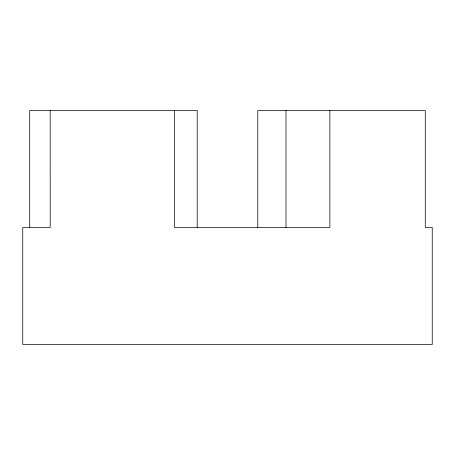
<?xml version="1.0" encoding="UTF-8"?>
<svg xmlns="http://www.w3.org/2000/svg" width="455" height="455" viewBox="0 0 455 455"><rect width="100%" height="100%" fill="white"/><g stroke="black" fill="none" stroke-linecap="round" stroke-linejoin="round"><path stroke-width="0.68" d="M329.875 110.502L329.875 227.5L174.51 227.5L174.51 110.502M286.002 110.502L286.002 227.5M257.78 227.5L257.78 110.502L425.271 110.502L425.271 227.5L432.25 227.5L432.25 344.498L22.75 344.498L22.75 227.5L50.209 227.5L50.181 110.502M197.22 227.5L197.22 110.502L29.729 110.502L29.729 227.5"/></g></svg>
